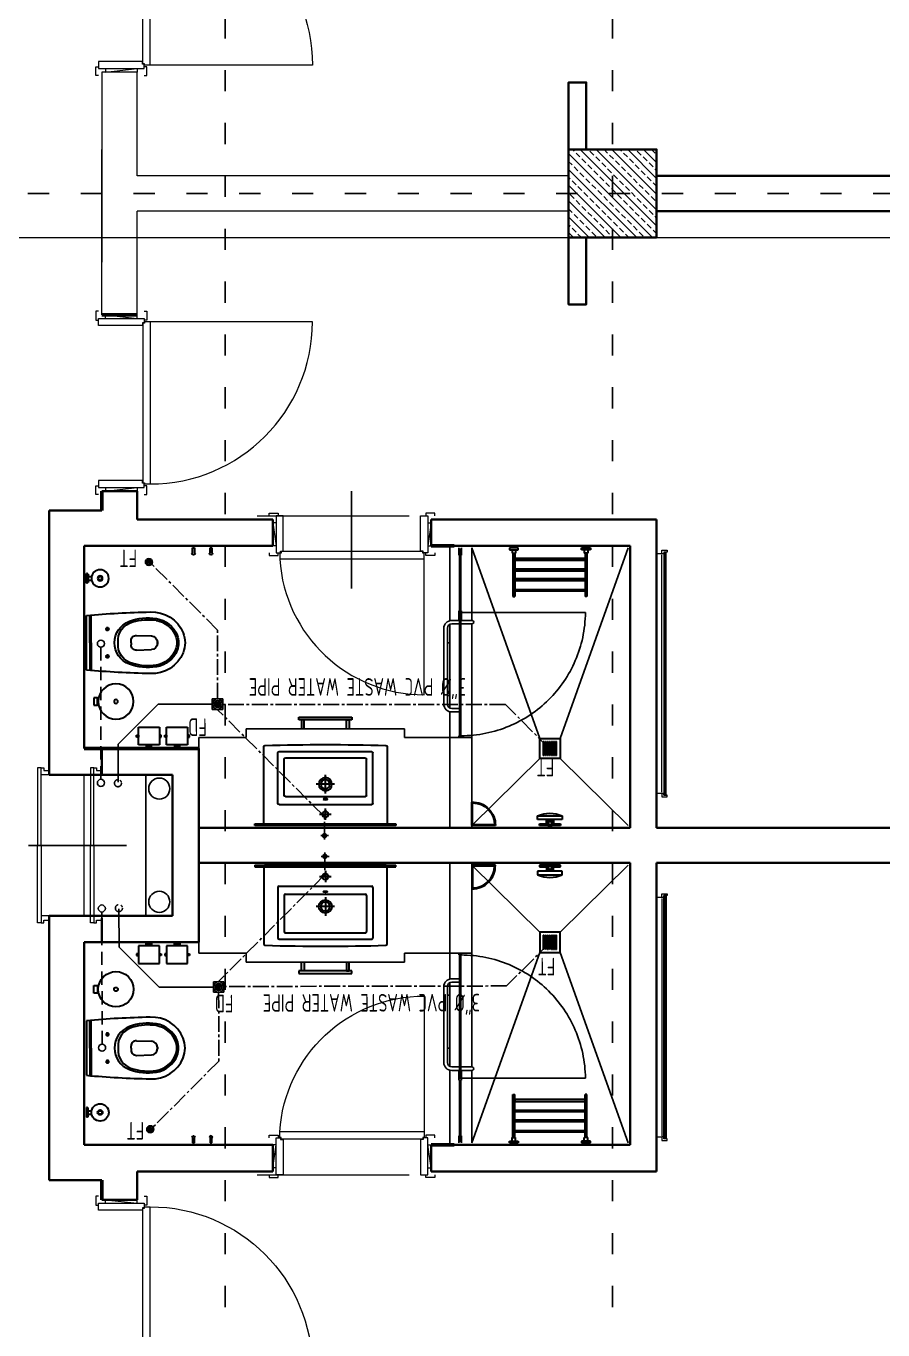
# Model space of a CAD drawing. Header units: millimetres. Extents: x 626118 to 667468, y 4481694 to 4492717.
# Drawn here: x 656690 to 657176, y 4489534 to 4490274 of the extents above; entities that cross this region are included whole.
import ezdxf

# ---------------------------------------------------------------- set-up
doc = ezdxf.new("R2010")
doc.units = ezdxf.units.MM
for name, pattern in [('ACAD_ISO03W100', [30, 12, -18]), ('CENTER2', [1.125, 0.75, -0.125, 0.125, -0.125]), ('DUZ', [500, 500]), ('HIDDEN', [0.375, 0.25, -0.125]), ('HIDDEN2', [0.1875, 0.125, -0.0625])]:
    doc.linetypes.add(name, pattern=pattern)
doc.layers.get('0').update_dxf_attribs({"color": 1, "linetype": 'DUZ'})
for name, color, linetype in [('0 MC MAHAL', 94, 'Continuous'), ('a_cam', 161, 'Continuous'), ('a_gorunus', 233, 'Continuous'), ('a_mobilya', 1, 'Continuous'), ('a_mobilya_tarama', 253, 'Continuous'), ('a_seramik', 241, 'Continuous'), ('a_seramik_tarama', 85, 'Continuous'), ('a_vitrifiye', 195, 'Continuous'), ('DR-SOIL PIPE', 6, 'HIDDEN'), ('DR-TEXT', 3, 'Continuous'), ('DR-WASTE PIPE', 5, 'CENTER2'), ('KOLTAR_F', 145, 'Continuous'), ('pen.kap.olc', 205, 'Continuous'), ('PLUM FIT', 7, 'Continuous'), ('TESİSAT', 57, 'Continuous')]:
    doc.layers.add(name, color=color, linetype=linetype)
for name, color, linetype, lineweight in [('DUV', 220, 'Continuous', 50), ('DUVAR', 7, 'Continuous', 35), ('FE_MOBTEF.2', 33, 'Continuous', 18), ('iç duvar', 7, 'Continuous', 50), ('KAPEN', 151, 'Continuous', 9), ('KOLON_F', 3, 'Continuous', 35), ('sabt_tef', 181, 'Continuous', 30)]:
    doc.layers.add(name, color=color, linetype=linetype, lineweight=lineweight)
doc.styles.add('din.shx', font='din.shx', dxfattribs={"width": 0.7})
pattern_1 = [(135, (5159490.136, 3829570.847), (-4.4901280605, -4.4901280605), []), (135, (5159490.136, 3829575.337), (-4.4901280605, -4.4901280605), [3.175, -1.5875])]
pattern_2 = [(135, (5159490.136, 3829570.847), (-4.4901280605, -4.4901280605), []), (135, (5159490.136, 3829575.337), (-4.4901280605, -4.4901280605), [3.175, -1.5875])]

# ---------------------------------------------------------------- blocks, each defined once
blk = doc.blocks.new('K210')
for p, q in [((0.04, 0.985), (0.04, 0.032)), ((0.04, 0.032), (0.047, 0.032)), ((0.047, 0.032), (0.047, 0.022)), ((0.047, 0.022), (0.953, 0.022)), ((0.953, 0.032), (0.96, 0.032)), ((0.953, 0.022), (0.953, 0.032)), ((0.96, 0.032), (0.96, 0.065))]:
    blk.add_line(p, q)
for points in [[(-0.02, 0.03), (-0.02, 0.045), (0.03, 0.045), (0.03, 0.03)], [(0.04, 0.065), (0.96, 0.065)], [(1.02, 0.03), (1.02, 0.045), (0.97, 0.045), (0.97, 0.03)], [(0.02, -0.19), (0, -0.19), (0.02, -0.01), (0, -0.01)], [(0.98, -0.19), (1, -0.19), (0.98, -0.01), (1, -0.01)], [(-0.02, -0.23), (-0.02, -0.245), (0.03, -0.245), (0.03, -0.23)], [(1.02, -0.23), (1.02, -0.245), (0.97, -0.245), (0.97, -0.23)]]:
    blk.add_lwpolyline(points)
for points in [[(0.02, 0.03), (0.045, 0.03), (0.045, 0.02), (0.06, 0.02), (0.06, -0.23), (0.02, -0.23)], [(0.98, 0.03), (0.955, 0.03), (0.955, 0.02), (0.94, 0.02), (0.94, -0.23), (0.98, -0.23)]]:
    blk.add_lwpolyline(points, close=True)
blk.add_arc((0.04, 0.065), 0.92, 0, 90)
blk = doc.blocks.new('new block')
at = {"layer": 'KAPEN'}
for p, q in [((105202.0528, 48261.8596), (105202.0198, 48261.8596)), ((105202.0528, 48261.8526), (105202.0528, 48261.8596)), ((105202.0628, 48261.8526), (105202.0528, 48261.8526)), ((105202.0628, 48261.0466), (105202.0628, 48261.8526)), ((105201.2498, 48261.0396), (105202.0528, 48261.0396)), ((105202.0528, 48261.0466), (105202.0628, 48261.0466)), ((105202.0528, 48261.0396), (105202.0528, 48261.0466))]:
    blk.add_line(p, q, dxfattribs=at)
for points in [[(105202.0548, 48261.9196), (105202.0398, 48261.9196), (105202.0398, 48261.8696), (105202.0548, 48261.8696)], [(105202.2648, 48261.9196), (105202.2798, 48261.9196), (105202.2798, 48261.8696), (105202.2648, 48261.8696)], [(105202.0198, 48261.0396), (105202.0198, 48261.8596)], [(105202.2248, 48261.8796), (105202.2248, 48261.8996), (105202.0948, 48261.8796), (105202.0948, 48261.8996)], [(105202.0548, 48260.9796), (105202.0398, 48260.9796), (105202.0398, 48261.0296), (105202.0548, 48261.0296)], [(105202.2648, 48260.9796), (105202.2798, 48260.9796), (105202.2798, 48261.0296), (105202.2648, 48261.0296)], [(105202.2248, 48261.0196), (105202.2248, 48260.9996), (105202.0948, 48261.0196), (105202.0948, 48260.9996)]]:
    blk.add_lwpolyline(points, dxfattribs=at)
for points in [[(105202.0548, 48261.8796), (105202.0548, 48261.8546), (105202.0648, 48261.8546), (105202.0648, 48261.8396), (105202.2648, 48261.8396), (105202.2648, 48261.8796)], [(105202.0548, 48261.0196), (105202.0548, 48261.0446), (105202.0648, 48261.0446), (105202.0648, 48261.0596), (105202.2648, 48261.0596), (105202.2648, 48261.0196)]]:
    blk.add_lwpolyline(points, close=True, dxfattribs=at)
blk.add_arc((105202.0715, 48261.0396), 0.8216, 93.60232, 180, dxfattribs=at)
blk = doc.blocks.new('rgtkjıtdkfgölv')
at = {"layer": 'FE_MOBTEF.2'}
for p, q in [((104445.9079, 48877.9319), (104445.8879, 48877.9319)), ((104445.8879, 48877.9319), (104445.8879, 48877.9019)), ((104445.8879, 48877.9019), (104445.8979, 48877.9019)), ((104445.8979, 48877.9139), (104445.8979, 48877.9219)), ((104445.8979, 48877.9219), (104447.2779, 48877.9219)), ((104445.8979, 48877.9219), (104445.9079, 48877.9219)), ((104445.8979, 48877.9019), (104445.8979, 48877.9219)), ((104445.8979, 48877.9079), (104445.8979, 48877.9139)), ((104445.8979, 48877.9139), (104447.2779, 48877.9139)), ((104447.2779, 48877.9139), (104445.8979, 48877.9139)), ((104447.2779, 48877.9079), (104445.8979, 48877.9079)), ((104445.9076, 48877.9319), (104445.9076, 48877.9619)), ((104445.9079, 48877.9219), (104445.9079, 48877.9319)), ((104447.2612, 48877.9319), (104445.9143, 48877.9319)), ((104447.2679, 48877.9319), (104447.2679, 48877.9619)), ((104447.2679, 48877.9319), (104447.2879, 48877.9319)), ((104447.2679, 48877.9219), (104447.2679, 48877.9319)), ((104447.2779, 48877.9219), (104447.2679, 48877.9219)), ((104447.2779, 48877.9019), (104447.2779, 48877.9219)), ((104447.2779, 48877.9219), (104447.2779, 48877.9139)), ((104447.2779, 48877.9139), (104447.2779, 48877.9079)), ((104447.2879, 48877.9019), (104447.2779, 48877.9019)), ((104447.2879, 48877.9319), (104447.2879, 48877.9019))]:
    blk.add_line(p, q, dxfattribs=at)
blk = doc.blocks.new('urejjnjf')
at = {"layer": 'sabt_tef'}
for p, q in [((104450.0661, 49042.3043), (104449.7561, 49042.3043)), ((104449.9111, 49042.2843), (104449.7561, 49042.2843)), ((104449.9111, 49042.2763), (104449.7561, 49042.2763)), ((104449.9111, 49042.2843), (104450.0661, 49042.2843)), ((104449.9111, 49042.2763), (104450.0661, 49042.2763)), ((104449.8462, 49042.1843), (104449.8216, 49042.1843)), ((104449.8336, 49042.1951), (104449.8336, 49042.1843)), ((104449.8336, 49042.1734), (104449.8336, 49042.1843)), ((104449.976, 49042.1843), (104450.0006, 49042.1843)), ((104449.9886, 49042.1951), (104449.9886, 49042.1843)), ((104449.9886, 49042.1734), (104449.9886, 49042.1843)), ((104449.9111, 49042.0508), (104449.8995, 49042.0508)), ((104449.9111, 49042.0508), (104449.9227, 49042.0508)), ((104449.8695, 49042.0199), (104449.872, 49041.9351)), ((104449.9527, 49042.0199), (104449.9501, 49041.9351)), ((104449.9111, 49041.9011), (104449.907, 49041.9011)), ((104449.907, 49041.9011), (104449.9111, 49041.9011)), ((104449.9152, 49041.9011), (104449.9111, 49041.9011)), ((104449.9111, 49041.9011), (104449.9152, 49041.9011))]:
    blk.add_line(p, q, dxfattribs=at)
for centre, major_axis, start_param, end_param in [((104454.7356, 49041.8516), (3.5355, 3.5355), 2.265542, 2.338186), ((104445.0866, 49041.8516), (-3.5355, 3.5355), 3.944999, 4.017643), ((104449.8336, 49042.1843), (-0.0053, 0.0053), 3.926991, 7.068583), ((104449.8336, 49042.1843), (0.0053, 0.0053), 2.356194, 5.497787), ((104449.9886, 49042.1843), (-0.0053, 0.0053), 3.926991, 7.068583), ((104449.9886, 49042.1843), (0.0053, 0.0053), 2.356194, 5.497787), ((104449.9111, 49042.0143), (0.0919, 0.0919), 0.785398, 1.997007), ((104449.9002, 49042.0148), (-0.0778, 0.0778), -0.884575, 0.555132), ((104449.9111, 49042.0143), (-0.0919, 0.0919), 4.286178, 5.497787), ((104449.922, 49042.0148), (0.0778, 0.0778), 5.728053, 7.16776), ((104450.0702, 49041.9545), (0.2121, 0.2121), 1.997007, 2.51551), ((104450.0702, 49041.9545), (0.2051, 0.2051), 2.057267, 2.51551), ((104449.8995, 49042.0208), (0.0212, 0.0212), 0.785398, 2.385987), ((104449.9227, 49042.0208), (-0.0212, 0.0212), 3.897198, 5.497787), ((104449.7519, 49041.9545), (0.2051, 0.2051), 5.338472, 5.796715), ((104449.7519, 49041.9545), (0.2121, 0.2121), 5.338472, 5.856974), ((104449.9261, 49041.9313), (-0.1344, 0.1344), 0.731068, 1.971798), ((104449.9261, 49041.9313), (0.1089, 0.1089), 2.51551, 3.542594), ((104449.9261, 49041.9313), (-0.1018, 0.1018), 0.944713, 1.971798), ((104449.907, 49041.9361), (-0.0247, 0.0247), 0.815191, 2.356194), ((104449.9152, 49041.9361), (0.0247, 0.0247), 3.926991, 5.467994), ((104449.8961, 49041.9313), (-0.1018, 0.1018), 2.740591, 3.767676), ((104449.8961, 49041.9313), (-0.1089, 0.1089), 2.740591, 3.767676), ((104449.8961, 49041.9313), (0.1344, 0.1344), 4.311388, 5.552117), ((104449.9111, 49041.8943), (0.1061, 0.1061), 3.542594, 3.926991), ((104449.9111, 49041.8943), (0.0806, 0.0806), 3.542594, 3.926991), ((104449.9111, 49041.8943), (0.0735, 0.0735), 3.542594, 3.926991), ((104449.9111, 49041.8943), (-0.0735, 0.0735), 2.356194, 2.740591), ((104449.9111, 49041.8943), (-0.0806, 0.0806), 2.356194, 2.740591), ((104449.9111, 49041.8943), (-0.1061, 0.1061), 2.356194, 2.740591)]:
    blk.add_ellipse(centre, major_axis=major_axis, ratio=1, start_param=start_param, end_param=end_param, dxfattribs=at)
blk = doc.blocks.new('sj4rıekfsdöşlçdoeköd')
blk.add_line((104449.3382, 48901.752), (104449.3382, 48901.767))
at = {"layer": 'a_cam'}
for p, q in [((104448.3202, 48901.1255), (104448.3202, 48901.1175)), ((104448.6682, 48901.1255), (104448.3202, 48901.1255)), ((104448.6682, 48901.1175), (104448.6682, 48901.1255)), ((104448.6862, 48901.1255), (104448.6862, 48901.1175)), ((104449.3782, 48901.1255), (104448.6862, 48901.1255)), ((104449.3782, 48901.1175), (104449.3782, 48901.1255)), ((104448.3202, 48901.1175), (104448.6682, 48901.1175)), ((104448.6862, 48901.1175), (104449.3782, 48901.1175))]:
    blk.add_line(p, q, dxfattribs=at)
at = {"layer": 'a_gorunus'}
for p, q in [((104448.7245, 48901.18), (104448.3122, 48901.18)), ((104449.2209, 48901.18), (104448.7455, 48901.18)), ((104449.3882, 48901.18), (104449.242, 48901.18)), ((104448.7232, 48901.056), (104448.3122, 48901.056)), ((104449.3882, 48901.056), (104448.7432, 48901.056))]:
    blk.add_line(p, q, dxfattribs=at)
at = {"layer": 'a_mobilya'}
for p, q in [((104448.7682, 48901.2145), (104449.1982, 48901.2145)), ((104448.7232, 48901.1255), (104448.7232, 48901.1695)), ((104448.7432, 48901.1695), (104448.7432, 48901.1255)), ((104449.1982, 48901.1945), (104448.7682, 48901.1945)), ((104449.2232, 48901.1255), (104449.2232, 48901.1695)), ((104449.2432, 48901.1695), (104449.2432, 48901.1255)), ((104448.7232, 48901.0545), (104448.7232, 48901.1175)), ((104448.7432, 48901.1175), (104448.7432, 48901.0545))]:
    blk.add_line(p, q, dxfattribs=at)
for centre, major_axis, start_param, end_param in [((104448.7682, 48901.1695), (0.0318, 0.0318), 0.785398, 2.356194), ((104449.1982, 48901.1695), (-0.0318, 0.0318), 3.926991, 5.497787), ((104448.7682, 48901.1695), (0.0177, 0.0177), 0.785398, 2.356194), ((104449.1982, 48901.1695), (-0.0177, 0.0177), 3.926991, 5.497787), ((104448.7332, 48901.0545), (0.00707, 0.00707), 2.356194, 5.497787)]:
    blk.add_ellipse(centre, major_axis=major_axis, ratio=1, start_param=start_param, end_param=end_param, dxfattribs=at)
at = {"layer": 'a_mobilya_tarama', "linetype": 'HIDDEN2', "ltscale": 200}
for p, q in [((104449.3927, 48900.6695), (104448.3122, 48901.056)), ((104449.5077, 48900.6695), (104449.8882, 48901.056)), ((104449.4102, 48900.6263), (104449.4102, 48900.6213)), ((104449.4902, 48900.6263), (104449.4102, 48900.6263)), ((104449.4102, 48900.6213), (104449.4902, 48900.6213)), ((104449.4106, 48900.6496), (104449.4106, 48900.6446)), ((104449.4906, 48900.6496), (104449.4106, 48900.6496)), ((104449.4106, 48900.6446), (104449.4906, 48900.6446)), ((104449.4106, 48900.638), (104449.4106, 48900.633)), ((104449.4906, 48900.638), (104449.4106, 48900.638)), ((104449.4106, 48900.633), (104449.4906, 48900.633)), ((104449.4106, 48900.6148), (104449.4106, 48900.6098)), ((104449.4906, 48900.6148), (104449.4106, 48900.6148)), ((104449.4106, 48900.6098), (104449.4906, 48900.6098)), ((104449.4902, 48900.6213), (104449.4902, 48900.6263)), ((104449.4906, 48900.6446), (104449.4906, 48900.6496)), ((104449.4906, 48900.633), (104449.4906, 48900.638)), ((104449.4906, 48900.6098), (104449.4906, 48900.6148)), ((104449.3927, 48900.5545), (104448.3122, 48900.168)), ((104449.4102, 48900.6031), (104449.4102, 48900.5981)), ((104449.4902, 48900.6031), (104449.4102, 48900.6031)), ((104449.4102, 48900.5981), (104449.4902, 48900.5981)), ((104449.4102, 48900.5917), (104449.4102, 48900.5867)), ((104449.4902, 48900.5917), (104449.4102, 48900.5917)), ((104449.4102, 48900.5867), (104449.4902, 48900.5867)), ((104449.4102, 48900.5803), (104449.4102, 48900.5753)), ((104449.4902, 48900.5803), (104449.4102, 48900.5803)), ((104449.4102, 48900.5753), (104449.4902, 48900.5753)), ((104449.4902, 48900.5981), (104449.4902, 48900.6031)), ((104449.4902, 48900.5867), (104449.4902, 48900.5917)), ((104449.4902, 48900.5753), (104449.4902, 48900.5803)), ((104449.5077, 48900.5545), (104449.8882, 48900.168))]:
    blk.add_line(p, q, dxfattribs=at)
at = {"layer": 'a_seramik'}
for p, q in [((104449.3882, 48902.606), (104449.3882, 48902.337)), ((104449.4502, 48902.606), (104449.3882, 48902.606)), ((104449.3382, 48902.337), (104449.3382, 48901.437)), ((104449.3882, 48902.337), (104449.3382, 48902.337)), ((104449.3382, 48901.437), (104449.3882, 48901.437)), ((104449.3882, 48901.437), (104449.3882, 48901.18)), ((104449.3882, 48901.18), (104449.9002, 48901.18)), ((104449.3882, 48901.056), (104449.3882, 48901.18)), ((104449.9002, 48901.056), (104449.3882, 48901.056))]:
    blk.add_line(p, q, dxfattribs=at)
at = {"layer": 'a_seramik_tarama'}
for p, q in [((104448.8502, 48901.18), (104448.8502, 48901.1945)), ((104449.1502, 48901.18), (104449.1502, 48901.1945))]:
    blk.add_line(p, q, dxfattribs=at)
at = {"layer": 'a_vitrifiye'}
for p, q in [((104449.8882, 48901.487), (104449.8882, 48902.287)), ((104448.3522, 48901.129), (104448.3122, 48901.129)), ((104448.3152, 48901.126), (104448.3522, 48901.126)), ((104448.3522, 48901.126), (104448.3522, 48901.129)), ((104448.6682, 48901.129), (104448.6782, 48901.129)), ((104448.6682, 48901.114), (104448.6682, 48901.129)), ((104448.6782, 48901.129), (104448.6782, 48901.114)), ((104448.6812, 48901.117), (104448.6812, 48901.126)), ((104448.6812, 48901.126), (104448.7182, 48901.126)), ((104449.3782, 48901.129), (104449.3782, 48901.114)), ((104449.3782, 48901.129), (104449.3782, 48901.114)), ((104449.3882, 48901.129), (104449.3782, 48901.129)), ((104449.3882, 48901.129), (104449.3882, 48901.114)), ((104449.3882, 48901.114), (104449.3882, 48901.129)), ((104448.3122, 48901.114), (104448.3522, 48901.114)), ((104448.3522, 48901.117), (104448.3152, 48901.117)), ((104448.3522, 48901.114), (104448.3522, 48901.117)), ((104448.6782, 48901.114), (104448.6682, 48901.114)), ((104448.6782, 48901.114), (104448.7182, 48901.114)), ((104448.7182, 48901.117), (104448.6812, 48901.117)), ((104449.3782, 48901.114), (104449.3882, 48901.114))]:
    blk.add_line(p, q, dxfattribs=at)
at = {"layer": 'a_vitrifiye', "linetype": 'HIDDEN', "ltscale": 10}
for p, q in [((104448.6782, 48901.129), (104448.6782, 48900.4105)), ((104448.7182, 48901.129), (104448.6782, 48901.129))]:
    blk.add_line(p, q, dxfattribs=at)
at = {"layer": 'a_vitrifiye', "linetype": 'HIDDEN'}
for p, q in [((104448.7182, 48901.129), (104448.7182, 48901.126)), ((104448.7182, 48901.114), (104448.7182, 48901.117))]:
    blk.add_line(p, q, dxfattribs=at)
at = {"layer": 'a_vitrifiye', "linetype": 'HIDDEN', "ltscale": 10}
blk.add_ellipse((104448.6722, 48901.1165), major_axis=(-0.4992, 0.4992), ratio=1, start_param=2.364699, end_param=3.928437, dxfattribs=at)
at = {"layer": 'sabt_tef'}
for p, q in [((104448.4572, 48903.238), (104448.4572, 48903.244)), ((104448.5119, 48903.244), (104448.4572, 48903.244)), ((104448.5119, 48903.238), (104448.4572, 48903.238)), ((104448.4601, 48903.2339), (104448.4601, 48903.238)), ((104448.4601, 48903.2339), (104448.5091, 48903.2339)), ((104448.4746, 48903.2319), (104448.4746, 48903.2141)), ((104448.4946, 48903.2319), (104448.4946, 48903.2141)), ((104448.5091, 48903.2339), (104448.5091, 48903.238)), ((104448.5119, 48903.238), (104448.5119, 48903.244)), ((104449.1624, 48903.2021), (104449.2049, 48903.2021)), ((104449.1624, 48903.1813), (104449.1624, 48903.2021)), ((104449.2049, 48903.2021), (104449.2049, 48903.1813)), ((104449.2049, 48903.1813), (104449.1624, 48903.1813)), ((104449.4302, 48902.949), (104449.3302, 48902.949)), ((104449.3302, 48902.949), (104449.3302, 48902.829)), ((104449.3752, 48902.959), (104449.3752, 48902.949)), ((104449.3852, 48902.959), (104449.3752, 48902.959)), ((104449.3752, 48902.949), (104449.3852, 48902.949)), ((104449.3852, 48902.949), (104449.3852, 48902.959)), ((104449.4302, 48902.829), (104449.4302, 48902.949)), ((104449.4352, 48902.904), (104449.4452, 48902.904)), ((104449.4352, 48902.874), (104449.4352, 48902.904)), ((104449.4452, 48902.904), (104449.4452, 48902.874)), ((104449.3302, 48902.829), (104449.4302, 48902.829)), ((104449.3752, 48902.829), (104449.3852, 48902.829)), ((104449.3752, 48902.819), (104449.3752, 48902.829)), ((104449.3852, 48902.829), (104449.3852, 48902.819)), ((104449.4302, 48902.8915), (104449.4352, 48902.8915)), ((104449.4352, 48902.8865), (104449.4302, 48902.8865)), ((104449.4352, 48902.8915), (104449.4352, 48902.8865)), ((104449.4452, 48902.874), (104449.4352, 48902.874)), ((104449.4302, 48902.789), (104449.3302, 48902.789)), ((104449.3302, 48902.789), (104449.3302, 48902.669)), ((104449.3852, 48902.819), (104449.3752, 48902.819)), ((104449.3752, 48902.799), (104449.3752, 48902.789)), ((104449.3852, 48902.799), (104449.3752, 48902.799)), ((104449.3752, 48902.789), (104449.3852, 48902.789)), ((104449.3852, 48902.789), (104449.3852, 48902.799)), ((104449.4302, 48902.669), (104449.4302, 48902.789)), ((104449.4302, 48902.7315), (104449.4352, 48902.7315)), ((104449.4352, 48902.7265), (104449.4302, 48902.7265)), ((104449.4352, 48902.744), (104449.4452, 48902.744)), ((104449.4352, 48902.714), (104449.4352, 48902.744)), ((104449.4352, 48902.7315), (104449.4352, 48902.7265)), ((104449.4452, 48902.714), (104449.4352, 48902.714)), ((104449.4452, 48902.744), (104449.4452, 48902.714)), ((104448.3122, 48902.641), (104448.3122, 48902.631)), ((104448.3422, 48902.641), (104448.3122, 48902.641)), ((104448.3122, 48902.631), (104448.3422, 48902.631)), ((104448.3422, 48902.641), (104448.3422, 48902.645)), ((104448.3422, 48902.627), (104448.3422, 48902.631)), ((104449.3302, 48902.669), (104449.4302, 48902.669)), ((104449.3752, 48902.669), (104449.3852, 48902.669)), ((104449.3752, 48902.659), (104449.3752, 48902.669)), ((104449.3852, 48902.659), (104449.3752, 48902.659)), ((104449.3852, 48902.669), (104449.3852, 48902.659)), ((104448.3122, 48902.541), (104448.3122, 48902.531)), ((104448.3422, 48902.541), (104448.3122, 48902.541)), ((104448.3122, 48902.531), (104448.3422, 48902.531)), ((104448.3422, 48902.541), (104448.3422, 48902.545)), ((104448.3422, 48902.527), (104448.3422, 48902.531)), ((104449.8812, 48902.237), (104449.4402, 48902.237)), ((104449.8782, 48902.287), (104449.8782, 48901.487)), ((104449.8882, 48902.287), (104449.8782, 48902.287)), ((104449.8882, 48901.544), (104449.8882, 48902.23)), ((104449.4682, 48902.15), (104449.4682, 48901.624)), ((104449.7612, 48902.157), (104449.4752, 48902.157)), ((104449.5042, 48902.114), (104449.5042, 48901.66)), ((104449.7162, 48902.121), (104449.5112, 48902.121)), ((104449.7232, 48902.114), (104449.7232, 48901.66)), ((104449.7682, 48902.15), (104449.7682, 48901.624)), ((104449.2732, 48902.037), (104449.2732, 48901.737)), ((104449.2882, 48902.037), (104449.2732, 48902.037)), ((104449.2882, 48901.737), (104449.2882, 48902.037)), ((104449.2882, 48902.007), (104449.2882, 48902.022)), ((104449.2882, 48902.022), (104449.3382, 48902.022)), ((104449.3382, 48902.007), (104449.2882, 48902.007)), ((104449.6532, 48901.8345), (104449.6532, 48901.9395)), ((104449.7057, 48901.887), (104449.6007, 48901.887)), ((104449.8558, 48901.887), (104449.7906, 48901.887)), ((104449.8232, 48901.9196), (104449.8232, 48901.8544)), ((104449.2732, 48901.737), (104449.2882, 48901.737)), ((104449.2882, 48901.767), (104449.2882, 48901.752)), ((104449.3382, 48901.767), (104449.2882, 48901.767)), ((104449.2882, 48901.752), (104449.3382, 48901.752)), ((104449.7162, 48901.653), (104449.5112, 48901.653)), ((104449.7612, 48901.617), (104449.4752, 48901.617)), ((104449.4402, 48901.537), (104449.8812, 48901.537)), ((104449.8782, 48901.487), (104449.8882, 48901.487)), ((104449.8882, 48901.056), (104449.7542, 48901.056)), ((104449.8832, 48901.051), (104449.7591, 48901.051)), ((104449.8832, 48900.9269), (104449.8832, 48901.051)), ((104449.8882, 48900.922), (104449.8882, 48901.056)), ((104448.3122, 48900.792), (104448.3122, 48900.842)), ((104448.3122, 48900.842), (104448.3222, 48900.842)), ((104448.3222, 48900.842), (104448.3222, 48900.792)), ((104448.3222, 48900.792), (104448.3122, 48900.792)), ((104448.3222, 48900.827), (104448.3422, 48900.827)), ((104448.3222, 48900.807), (104448.3422, 48900.807)), ((104448.3422, 48900.827), (104448.3422, 48900.807)), ((104448.3422, 48900.822), (104448.5872, 48900.822)), ((104448.3422, 48900.812), (104448.5872, 48900.812)), ((104448.3722, 48900.812), (104448.3822, 48900.812)), ((104448.3722, 48900.412), (104448.3722, 48900.812)), ((104448.3822, 48900.812), (104448.3822, 48900.412)), ((104448.4322, 48900.812), (104448.4422, 48900.812)), ((104448.4322, 48900.412), (104448.4322, 48900.812)), ((104448.4422, 48900.812), (104448.4422, 48900.412)), ((104448.4872, 48900.812), (104448.4972, 48900.812)), ((104448.4872, 48900.412), (104448.4872, 48900.812)), ((104448.4972, 48900.812), (104448.4972, 48900.412)), ((104448.5572, 48900.812), (104448.5472, 48900.812)), ((104448.5472, 48900.812), (104448.5472, 48900.412)), ((104448.5572, 48900.412), (104448.5572, 48900.812)), ((104448.5872, 48900.822), (104448.5872, 48900.812)), ((104449.8532, 48900.682), (104449.8332, 48900.682)), ((104449.8332, 48900.682), (104449.8332, 48900.542)), ((104449.8532, 48900.682), (104449.8332, 48900.682)), ((104449.8532, 48900.617), (104449.8532, 48900.682)), ((104449.8532, 48900.542), (104449.8532, 48900.682)), ((104449.3927, 48900.6695), (104449.3927, 48900.5545)), ((104449.5077, 48900.6695), (104449.3927, 48900.6695)), ((104449.5077, 48900.5545), (104449.5077, 48900.6695)), ((104449.8646, 48900.617), (104449.8532, 48900.617)), ((104449.8646, 48900.617), (104449.8532, 48900.617)), ((104449.8532, 48900.542), (104449.8532, 48900.607)), ((104449.8532, 48900.607), (104449.8646, 48900.607)), ((104449.8532, 48900.607), (104449.8646, 48900.607)), ((104449.8582, 48900.632), (104449.8582, 48900.617)), ((104449.8782, 48900.632), (104449.8582, 48900.632)), ((104449.8582, 48900.607), (104449.8582, 48900.592)), ((104449.8882, 48900.624), (104449.8632, 48900.624)), ((104449.8632, 48900.624), (104449.8632, 48900.622)), ((104449.8632, 48900.622), (104449.8632, 48900.624)), ((104449.8632, 48900.624), (104449.8882, 48900.624)), ((104449.8632, 48900.622), (104449.8732, 48900.622)), ((104449.8832, 48900.622), (104449.8632, 48900.622)), ((104449.8782, 48900.672), (104449.8782, 48900.624)), ((104449.8882, 48900.672), (104449.8782, 48900.672)), ((104449.8782, 48900.624), (104449.8782, 48900.632)), ((104449.8832, 48900.602), (104449.8832, 48900.622)), ((104449.8882, 48900.552), (104449.8882, 48900.672)), ((104449.8882, 48900.6), (104449.8882, 48900.624)), ((104449.8882, 48900.624), (104449.8882, 48900.6)), ((104449.3927, 48900.5545), (104449.5077, 48900.5545)), ((104449.8332, 48900.542), (104449.8532, 48900.542)), ((104449.8332, 48900.542), (104449.8532, 48900.542)), ((104449.8582, 48900.592), (104449.8782, 48900.592)), ((104449.8732, 48900.602), (104449.8632, 48900.602)), ((104449.8632, 48900.602), (104449.8632, 48900.6)), ((104449.8632, 48900.6), (104449.8632, 48900.602)), ((104449.8632, 48900.602), (104449.8832, 48900.602)), ((104449.8632, 48900.6), (104449.8882, 48900.6)), ((104449.8882, 48900.6), (104449.8632, 48900.6)), ((104449.8782, 48900.592), (104449.8782, 48900.6)), ((104449.8782, 48900.6), (104449.8782, 48900.552)), ((104449.8782, 48900.552), (104449.8882, 48900.552)), ((104448.3122, 48900.432), (104448.3122, 48900.382)), ((104448.3222, 48900.432), (104448.3122, 48900.432)), ((104448.3222, 48900.382), (104448.3222, 48900.432)), ((104448.3222, 48900.417), (104448.3422, 48900.417)), ((104448.3222, 48900.397), (104448.3422, 48900.397)), ((104448.3422, 48900.397), (104448.3422, 48900.417)), ((104448.3422, 48900.412), (104448.5872, 48900.412)), ((104448.3422, 48900.402), (104448.5872, 48900.402)), ((104448.3822, 48900.412), (104448.3722, 48900.412)), ((104448.4422, 48900.412), (104448.4322, 48900.412)), ((104448.4972, 48900.412), (104448.4872, 48900.412)), ((104448.5472, 48900.412), (104448.5572, 48900.412)), ((104448.5872, 48900.402), (104448.5872, 48900.412)), ((104448.3122, 48900.382), (104448.3222, 48900.382))]:
    blk.add_line(p, q, dxfattribs=at)
for centre, major_axis, ratio, start_param, end_param in [((104448.4846, 48903.1662), (0.0346, 0.0346), 1, 0.785398, 7.068583), ((104448.4846, 48903.1662), (0.0099, 0.0099), 1, 0.785398, 7.068583), ((104448.4846, 48903.1662), (-0.00707, 0.00707), 1, -0.785398, 5.497787), ((104449.1836, 48903.0762), (-0.0708, 0.0708), 1, -0.785398, 5.497787), ((104449.1836, 48903.0762), (0.00765, 0.00765), 1, 0.785398, 7.068583), ((104448.3422, 48902.636), (0.00636, 0.00636), 1, 3.926991, 7.068583), ((104448.3422, 48902.536), (0.00636, 0.00636), 1, 3.926991, 7.068583), ((104449.4402, 48902.23), (-0.00495, 0.00495), 1, -0.785398, 0.751244), ((104449.8812, 48902.23), (-0.00495, 0.00495), 1, 3.926991, 5.497787), ((104461.1928, 48901.887), (8.3188, 8.3188), 1, 2.327015, 2.385374), ((104449.4752, 48902.15), (-0.00495, 0.00495), 1, -0.785398, 0.785398), ((104449.5112, 48902.114), (-0.00495, 0.00495), 1, -0.785398, 0.785398), ((104449.7162, 48902.114), (-0.00495, 0.00495), 1, 3.926991, 5.497787), ((104449.7612, 48902.15), (-0.00495, 0.00495), 1, 3.926991, 5.497787), ((104449.6532, 48901.887), (0.0265, 0.0265), 1, 3.926991, 10.210176), ((104449.6532, 48901.887), (0.0184, 0.0184), 1, 3.926991, 10.210176), ((104449.7372, 48901.887), (0, 0.0123), 0.321168, 0, 6.283185), ((104449.8232, 48901.887), (0.0124, 0.0124), 1, 3.926991, 10.210176), ((104449.5112, 48901.66), (0.00495, 0.00495), 1, 2.356194, 3.926991), ((104449.7162, 48901.66), (0.00495, 0.00495), 1, 3.926991, 5.497787), ((104449.4752, 48901.624), (0.00495, 0.00495), 1, 2.356194, 3.926991), ((104449.7612, 48901.624), (0.00495, 0.00495), 1, 3.926991, 5.497787), ((104449.4402, 48901.544), (-0.00495, 0.00495), 1, 0.819553, 2.356194), ((104449.8812, 48901.544), (0.00495, 0.00495), 1, 3.926991, 5.497787), ((104449.8838, 48901.0516), (-0.0917, 0.0917), 1, 0.751374, 2.390218), ((104449.8838, 48901.0516), (-0.0882, 0.0882), 1, 0.790124, 2.351469), ((104449.9891, 48900.612), (0.1208, 0.1208), 1, 1.934008, 2.778381), ((104449.9891, 48900.612), (0.1208, 0.1208), 1, 1.934008, 2.778381), ((104449.8732, 48900.612), (0.00707, 0.00707), 1, 0.785398, 7.068583), ((104449.8732, 48900.612), (-0.00707, 0.00707), 1, -0.785398, 0.261799), ((104449.8732, 48900.612), (0.00707, 0.00707), 1, 2.879793, 3.926991)]:
    blk.add_ellipse(centre, major_axis=major_axis, ratio=ratio, start_param=start_param, end_param=end_param, dxfattribs=at)
at = {"layer": '0 MC MAHAL'}
blk.add_blockref('urejjnjf', (-1.0609, -139.0602), dxfattribs=at)
blk = doc.blocks.new('FD')
at = {"layer": 'PLUM FIT'}
h = blk.add_hatch(dxfattribs=at)
h.set_pattern_fill('NET', color=56, scale=7.714286, angle=90, style=0)
h.set_pattern_definition([(90, (7609.1601, 24196.6292), (0.964285714, -1e-13), []), (360, (7609.1601, 24196.6292), (-1e-13, -0.964285714), [])])
h.paths.add_polyline_path([(-1.93, 0, 1), (1.93, 0, 1)])
at = {"layer": 'PLUM FIT', "color": 1}
for p, q in [((-2.89, 2.89), (2.89, 2.89)), ((-2.89, 2.89), (-2.89, -2.89)), ((2.89, 2.89), (2.89, -2.89)), ((-2.89, -2.89), (2.89, -2.89))]:
    blk.add_line(p, q, dxfattribs=at)
for radius in [2.89, 1.93]:
    blk.add_circle((0, 0), radius, dxfattribs=at)
blk = doc.blocks.new('A$C08e6b166')
at = {"layer": 'PLUM FIT'}
h = blk.add_hatch(dxfattribs=at)
h.set_pattern_fill('NET', color=56, scale=8, angle=180.02732, style=0)
h.set_pattern_definition([(180.0273206, (-24864.2387, 8035.8805), (-0.000476835, 0.999999887), []), (90.0273206, (-24864.2387, 8035.8805), (0.999999887, 0.000476835), [])])
h.paths.add_polyline_path([(232.32, 154.87, 1), (232.32, 158.87, 1)])
h = blk.add_hatch(dxfattribs=at)
h.set_pattern_fill('NET', color=56, scale=8, angle=180.02732, style=0)
h.set_pattern_definition([(180.0273206, (-25091.6204, 7930.2092), (-0.000476835, 0.999999887), []), (90.0273206, (-25091.6204, 7930.2092), (0.999999887, 0.000476835), [])])
h.paths.add_polyline_path([(4.94, 49.19, 1), (4.94, 53.19, 1)])
at = {"layer": 'DR-SOIL PIPE', "ltscale": 30}
blk.add_line((259.55, 33.56, 0), (259.55, 108.57, 0), dxfattribs=at)
at = {"layer": 'DR-SOIL PIPE', "linetype": 'Continuous', "ltscale": 20}
for centre in [(259.55, 110.57, 0), (259.55, 31.56, 0)]:
    blk.add_circle(centre, 2, dxfattribs=at)
at = {"layer": 'DR-WASTE PIPE', "ltscale": 12}
for p, q in [((193.32, 118.29, 0), (230.82, 155.79, 0)), ((193.32, 79.26, 0), (193.32, 118.29, 0)), ((4.87, 51.02, 0), (29.82, 75.97, 0)), ((29.82, 75.97, 0), (190.28, 75.97, 0)), ((132.85, 12.6, 0), (193.32, 73.08, 0)), ((132.85, 1.1, 0), (132.85, 12.6, 0))]:
    blk.add_line(p, q, dxfattribs=at)
at = {"layer": 'DR-WASTE PIPE', "linetype": 'Continuous', "ltscale": 12}
for p, q in [((196.32, 76.26, 0), (227.07, 76.26, 0)), ((249.8, 53.54, 0), (227.07, 76.26, 0)), ((249.8, 53.54, 0), (249.81, 31.85, 0))]:
    blk.add_line(p, q, dxfattribs=at)
at = {"layer": 'DR-WASTE PIPE', "color": 1, "linetype": 'CENTER2'}
for p, q in [((130.49, 2.24, 0), (134.97, 2.24, 0)), ((132.85, 4.47, 0), (132.84, 0, 0))]:
    blk.add_line(p, q, dxfattribs=at)
at = {"layer": 'DR-WASTE PIPE', "ltscale": 12}
blk.add_circle((249.86, 31.35, 0), 2, dxfattribs=at)
at = {"layer": 'DR-WASTE PIPE', "color": 1, "linetype": 'Continuous'}
blk.add_circle((132.85, 2.24, 0), 1.14, dxfattribs=at)
at = {"layer": 'PLUM FIT', "color": 1}
for centre in [(232.32, 156.87, 0), (4.94, 51.19)]:
    blk.add_circle(centre, 2, dxfattribs=at)
at = {"layer": 'DR-WASTE PIPE', "xscale": 1.037037037312984, "yscale": 1.037037037312984, "zscale": 1.037037037312984, "rotation": 90.02732063688403}
blk.add_blockref('FD', (193.32, 76.26, 0), dxfattribs=at)
at = {"layer": 'DR-TEXT', "char_height": 10, "width": 48.765, "attachment_point": 1, "rotation": 0.02732, "style": 'din.shx'}
for s, insert in [('FT', (235.77, 162.69, 11.08)), ('FD', (184.98, 90.62, 11.08)), ('FT', (2.14, 69.97, 11.08))]:
    blk.add_mtext(s, dxfattribs=dict(at, insert=insert))
at = {"layer": 'DR-TEXT', "insert": (168.34, 80.33), "char_height": 10, "width": 168.3389, "attachment_point": 9, "style": 'din.shx'}
blk.add_mtext('3"%%C PVC WASTE WATER PIPE ', dxfattribs=at)
blk = doc.blocks.new('A$Ce8a2d78a')
at = {"layer": 'PLUM FIT'}
h = blk.add_hatch(dxfattribs=at)
h.set_pattern_fill('NET', color=56, scale=8, angle=180.02732, style=0)
h.set_pattern_definition([(180.0273206, (-25093.763, 8008.5444), (-0.000476835, 0.999999887), []), (90.0273206, (-25093.763, 8008.5444), (0.999999887, 0.000476835), [])])
h.paths.add_polyline_path([(2.8, 114.82, -1), (2.8, 110.82, -1)])
h = blk.add_hatch(dxfattribs=at)
h.set_pattern_fill('NET', color=56, scale=8, angle=180.02732, style=0)
h.set_pattern_definition([(180.0273206, (-24866.3813, 8114.2158), (-0.000476835, 0.999999887), []), (90.0273206, (-24866.3813, 8114.2158), (0.999999887, 0.000476835), [])])
h.paths.add_polyline_path([(230.18, 9.15, -1), (230.18, 5.15, -1)])
at = {"layer": 'DR-SOIL PIPE', "ltscale": 30}
blk.add_line((257.41, 130.46, 0), (257.41, 55.45, 0), dxfattribs=at)
at = {"layer": 'DR-SOIL PIPE', "linetype": 'Continuous', "ltscale": 20}
for centre in [(257.41, 132.46, 0), (257.41, 53.45, 0)]:
    blk.add_circle(centre, 2, dxfattribs=at)
at = {"layer": 'DR-WASTE PIPE', "color": 1, "linetype": 'CENTER2'}
for p, q in [((130.47, 160.18, 0), (130.47, 164.66, 0)), ((128.11, 162.42, 0), (132.59, 162.42, 0))]:
    blk.add_line(p, q, dxfattribs=at)
at = {"layer": 'DR-WASTE PIPE', "ltscale": 12}
for p, q in [((130.47, 163.55, 0), (130.47, 152.05, 0)), ((130.7, 151.41), (191.18, 90.94)), ((2.73, 113), (27.68, 88.05)), ((27.68, 88.05, 0), (188.14, 88.05, 0)), ((191.18, 84.75, 0), (191.18, 45.72, 0)), ((191.18, 45.72), (228.68, 8.22))]:
    blk.add_line(p, q, dxfattribs=at)
at = {"layer": 'DR-WASTE PIPE', "linetype": 'Continuous', "ltscale": 12}
for p, q in [((247.65, 110.48), (247.67, 132.16)), ((247.65, 110.48), (224.93, 87.75)), ((194.18, 87.75, 0), (224.93, 87.75, 0))]:
    blk.add_line(p, q, dxfattribs=at)
at = {"layer": 'DR-WASTE PIPE', "color": 1, "linetype": 'Continuous'}
blk.add_circle((130.47, 162.42, 0), 1.14, dxfattribs=at)
at = {"layer": 'DR-WASTE PIPE', "ltscale": 12}
blk.add_circle((247.72, 132.66, 0), 2, dxfattribs=at)
at = {"layer": 'PLUM FIT', "color": 1}
for centre in [(2.8, 112.82, 0), (230.18, 7.15, 0)]:
    blk.add_circle(centre, 2, dxfattribs=at)
at = {"layer": 'DR-WASTE PIPE', "xscale": -1.037037037312984, "yscale": 1.037037037312984, "zscale": 1.037037037312984, "rotation": 89.97267936311599}
blk.add_blockref('FD', (191.18, 87.75, 0), dxfattribs=at)
at = {"layer": 'DR-TEXT', "char_height": 10, "width": 48.765, "attachment_point": 1, "rotation": 0.02732, "style": 'din.shx'}
for s, insert in [('FT', (0, 128.7, 11.08)), ('FD', (197.3, 105.85, 11.08)), ('FT', (236.89, 10, 11.08))]:
    blk.add_mtext(s, dxfattribs=dict(at, insert=insert))
at = {"layer": 'DR-TEXT', "insert": (173.43, 72.99, 0), "char_height": 10, "width": 168.3389, "attachment_point": 9, "style": 'din.shx'}
blk.add_mtext('3"%%C PVC WASTE WATER PIPE ', dxfattribs=at)

msp = doc.modelspace()

# ---------------------------------------------------------------- hatches: boundary and pattern name
at = {"layer": 'KOLTAR_F'}
h = msp.add_hatch(dxfattribs=at)
h.set_pattern_fill('ANSI33', color=256, angle=90, style=0)
h.set_pattern_definition(pattern_1)
h.paths.add_polyline_path([(657047.67, 4490154.33), (657047.67, 4490204.33), (656997.67, 4490204.33), (656997.67, 4490154.33)])
h = msp.add_hatch(dxfattribs=at)
h.set_pattern_fill('ANSI33', color=256, angle=90, style=0)
h.set_pattern_definition(pattern_2)
h.paths.add_polyline_path([(657047.67, 4490154.33), (657047.67, 4490204.33), (656997.67, 4490204.33), (656997.67, 4490154.33)])
h = msp.add_hatch(dxfattribs=at)
h.set_pattern_fill('ANSI33', color=256, angle=90, style=0)
h.set_pattern_definition(pattern_1)
h.paths.add_polyline_path([(657047.67, 4490154.33), (657047.67, 4490204.33), (656997.67, 4490204.33), (656997.67, 4490154.33)])
h = msp.add_hatch(dxfattribs=at)
h.set_pattern_fill('ANSI33', color=256, angle=90, style=0)
h.set_pattern_definition(pattern_2)
h.paths.add_polyline_path([(657047.67, 4490154.33), (657047.67, 4490204.33), (656997.67, 4490204.33), (656997.67, 4490154.33)])

# ---------------------------------------------------------------- linework, layer by layer
at = {"color": 232, "linetype": 'ACAD_ISO03W100'}
for p, q in [((656802.67, 4492079.33), (656802.67, 4488949.33)), ((657022.67, 4492079.33), (657022.67, 4488949.33)), ((657662.67, 4490179.33), (653722.67, 4490179.33))]:
    msp.add_line(p, q, dxfattribs=at)
at = {"layer": 'DUV'}
for p, q in [((656752.67, 4490110.44), (656732.67, 4490110.44)), ((656732.67, 4490010.44), (656732.67, 4489999.33)), ((656932.67, 4489979.33), (656919.67, 4489979.33)), ((656787.67, 4489864.33), (656722.67, 4489864.33)), ((656932.67, 4489639.33), (656919.67, 4489639.33)), ((656732.67, 4489608.22), (656732.67, 4489619.33))]:
    msp.add_line(p, q, dxfattribs=at)
at = {"layer": 'DUVAR'}
for p, q in [((657517.67, 4490189.33), (657047.67, 4490189.33)), ((657517.67, 4490169.33), (657047.67, 4490169.33)), ((656732.67, 4489999.33), (656732.67, 4490010.44)), ((656752.67, 4490010.44), (656732.67, 4490010.44)), ((656752.67, 4490010.44), (656752.67, 4489994.33)), ((656732.67, 4489999.33), (656702.67, 4489999.33)), ((656702.67, 4489849.33), (656702.67, 4489999.33)), ((656829.67, 4489994.33), (656752.67, 4489994.33)), ((656829.67, 4489994.33), (656829.67, 4489979.33)), ((656919.67, 4489979.33), (656919.67, 4489994.33)), ((657047.67, 4489994.33), (656919.67, 4489994.33)), ((657047.67, 4489994.33), (657047.67, 4489819.33)), ((656829.67, 4489979.33), (656722.67, 4489979.33)), ((656722.67, 4489864.33), (656722.67, 4489979.33)), ((657032.67, 4489979.33), (656919.67, 4489979.33)), ((657032.67, 4489979.33), (657032.67, 4489819.33)), ((656787.67, 4489864.33), (656722.67, 4489864.33)), ((656787.67, 4489864.33), (656732.67, 4489864.33)), ((656732.67, 4489849.33), (656732.67, 4489864.33)), ((656787.67, 4489754.33), (656787.67, 4489864.33)), ((656787.67, 4489819.33), (656787.67, 4489864.33)), ((656772.67, 4489849.33), (656702.67, 4489849.33)), ((656772.67, 4489849.33), (656732.67, 4489849.33)), ((656772.67, 4489849.33), (656772.67, 4489769.33)), ((656772.67, 4489849.33), (656772.67, 4489769.33)), ((657032.67, 4489819.33), (656787.67, 4489819.33)), ((657547.67, 4489819.33), (657047.67, 4489819.33)), ((657032.67, 4489799.33), (656787.67, 4489799.33)), ((656787.67, 4489799.33), (656787.67, 4489754.33)), ((657032.67, 4489639.33), (657032.67, 4489799.33)), ((657547.67, 4489799.33), (657047.67, 4489799.33)), ((657047.67, 4489624.33), (657047.67, 4489799.33)), ((656702.67, 4489769.33), (656702.67, 4489619.33)), ((656772.67, 4489769.33), (656702.67, 4489769.33)), ((656772.67, 4489769.33), (656732.67, 4489769.33)), ((656732.67, 4489768.08), (656732.67, 4489754.33)), ((656722.67, 4489754.33), (656722.67, 4489639.33)), ((656787.67, 4489754.33), (656722.67, 4489754.33)), ((656787.67, 4489754.33), (656732.67, 4489754.33)), ((656829.67, 4489639.33), (656722.67, 4489639.33)), ((656829.67, 4489624.33), (656829.67, 4489639.33)), ((656919.67, 4489639.33), (656919.67, 4489624.33)), ((657032.67, 4489639.33), (656919.67, 4489639.33)), ((656732.67, 4489619.33), (656702.67, 4489619.33)), ((656732.67, 4489619.33), (656732.67, 4489608.22)), ((656829.67, 4489624.33), (656752.67, 4489624.33)), ((656752.67, 4489608.22), (656752.67, 4489624.33)), ((657047.67, 4489624.33), (656919.67, 4489624.33)), ((656752.67, 4489608.22), (656732.67, 4489608.22))]:
    msp.add_line(p, q, dxfattribs=at)
for points in [[(656997.67, 4490204.33), (656997.67, 4490242.33), (657007.67, 4490242.33), (657007.67, 4490204.33)], [(656997.67, 4490154.33), (656997.67, 4490116.33), (657007.67, 4490116.33), (657007.67, 4490154.33)]]:
    msp.add_lwpolyline(points, dxfattribs=at)
at = {"layer": 'iç duvar', "color": 7, "lineweight": 18}
for p, q in [((656732.67, 4490248.22), (656732.67, 4490140.25)), ((656752.67, 4490248.21), (656732.67, 4490248.22)), ((656752.67, 4490189.33), (656752.67, 4490248.21)), ((656732.67, 4490110.44), (656732.67, 4490204.33)), ((656997.67, 4490189.33), (656752.67, 4490189.33)), ((656752.67, 4490110.44), (656752.67, 4490169.33)), ((656997.67, 4490169.33), (656752.67, 4490169.33)), ((656757.71, 4489849.33), (656757.71, 4489769.33))]:
    msp.add_line(p, q, dxfattribs=at)
at = {"layer": 'iç duvar', "color": 252, "linetype": 'Continuous', "lineweight": 5, "true_color": 0x939598}
for p, q in [((656527.67, 4490154.33), (656997.67, 4490154.33)), ((657047.67, 4490154.33), (657517.67, 4490154.33))]:
    msp.add_line(p, q, dxfattribs=at)
at = {"layer": 'KAPEN'}
for p, q in [((656820.93, 4489996.33), (656907.13, 4489996.33)), ((656722.67, 4489769.33), (656722.67, 4489849.33)), ((656757.71, 4489769.33), (656757.71, 4489849.33)), ((656820.93, 4489622.33), (656907.13, 4489622.33))]:
    msp.add_line(p, q, dxfattribs=at)
for points in [[(656698.17, 4489809.33), (656698.17, 4489853.33), (656696.17, 4489853.33), (656696.17, 4489809.33)], [(656728.17, 4489809.33), (656728.17, 4489853.33), (656726.17, 4489853.33), (656726.17, 4489809.33)], [(656698.17, 4489809.33), (656698.17, 4489765.33), (656696.17, 4489765.33), (656696.17, 4489809.33)], [(656728.17, 4489809.33), (656728.17, 4489765.33), (656726.17, 4489765.33), (656726.17, 4489809.33)]]:
    msp.add_lwpolyline(points, dxfattribs=at)
for points in [[(656698.17, 4489849.33), (656698.17, 4489853.33), (656699.67, 4489853.33), (656699.67, 4489851.83), (656702.67, 4489851.83), (656702.67, 4489849.33), (656698.17, 4489849.33)], [(656698.17, 4489849.33), (656698.17, 4489853.33), (656699.67, 4489853.33), (656699.67, 4489851.83), (656702.67, 4489851.83), (656702.67, 4489849.33), (656698.17, 4489849.33)], [(656728.17, 4489849.33), (656728.17, 4489853.33), (656729.67, 4489853.33), (656729.67, 4489851.83), (656732.67, 4489851.83), (656732.67, 4489849.33), (656728.17, 4489849.33)], [(656728.17, 4489849.33), (656728.17, 4489853.33), (656729.67, 4489853.33), (656729.67, 4489851.83), (656732.67, 4489851.83), (656732.67, 4489849.33), (656728.17, 4489849.33)], [(656698.17, 4489769.33), (656698.17, 4489765.33), (656699.67, 4489765.33), (656699.67, 4489766.83), (656702.67, 4489766.83), (656702.67, 4489769.33), (656698.17, 4489769.33)], [(656728.17, 4489769.33), (656728.17, 4489765.33), (656729.67, 4489765.33), (656729.67, 4489766.83), (656732.67, 4489766.83), (656732.67, 4489769.33), (656728.17, 4489769.33)]]:
    msp.add_lwpolyline(points, close=True, dxfattribs=at)
at = {"layer": 'KOLON_F'}
msp.add_lwpolyline([(657047.67, 4490154.33), (657047.67, 4490204.33), (656997.67, 4490204.33), (656997.67, 4490154.33)], close=True, dxfattribs=at)
msp.add_lwpolyline([(657047.67, 4490154.33), (657047.67, 4490204.33), (656997.67, 4490204.33), (656997.67, 4490154.33)], close=True, dxfattribs=at)
msp.add_lwpolyline([(657047.67, 4490154.33), (657047.67, 4490204.33), (656997.67, 4490204.33), (656997.67, 4490154.33)], close=True, dxfattribs=at)
msp.add_lwpolyline([(657047.67, 4490154.33), (657047.67, 4490204.33), (656997.67, 4490204.33), (656997.67, 4490154.33)], close=True, dxfattribs=at)
at = {"layer": 'pen.kap.olc'}
for points in [[(656874.36, 4489955.05), (656874.36, 4490010.42)], [(656746.65, 4489809.33), (656691.07, 4489809.33)]]:
    msp.add_lwpolyline(points, dxfattribs=at)
at = {"layer": 'TESİSAT', "color": 8}
for centre in [(656765.24, 4489841.56), (656765.24, 4489841.56), (656765.24, 4489777.3), (656765.24, 4489777.3)]:
    msp.add_circle(centre, 6, dxfattribs=at)

# ---------------------------------------------------------------- block references
at = {"yscale": 100, "zscale": 100}
for p, xscale, rotation in [((5483019.63, -6030230.16), 100, 90.00000000000001), ((5483019.63, 15009848.81), -100, 90)]:
    msp.add_blockref('new block', p, dxfattribs=dict(at, xscale=xscale, rotation=rotation))
at = {"layer": '0 MC MAHAL', "yscale": 100, "zscale": 100}
for name, p, xscale, rotation in [('sj4rıekfsdöşlçdoeköd', (5547048.27, 14934809.35), -100, 90), ('rgtkjıtdkfgölv', (5544843.86, 14934565.6), -100, 90), ('sj4rıekfsdöşlçdoeköd', (5547048.27, -5955190.7), 100, 90.00000000000001), ('rgtkjıtdkfgölv', (5544843.86, -5954946.95), 100, 90.00000000000001)]:
    msp.add_blockref(name, p, dxfattribs=dict(at, xscale=xscale, rotation=rotation))
at = {"layer": 'iç duvar', "color": 1, "linetype": 'Continuous', "lineweight": 5}
for name, p, rotation in [('A$Ce8a2d78a', (656989.52, 4489977.28), 180), ('A$C08e6b166', (656992.13, 4489805.57), 180.1117444456956)]:
    msp.add_blockref(name, p, dxfattribs=dict(at, rotation=rotation))
at = {"layer": 'KAPEN', "yscale": 100, "zscale": 100, "rotation": 270}
for p, xscale in [((656753.67, 4490248.21), -100), ((656753.67, 4490110.44), 100), ((656753.67, 4489508.21), -100)]:
    msp.add_blockref('K210', p, dxfattribs=dict(at, xscale=xscale))

doc.saveas('drawing.dxf')
